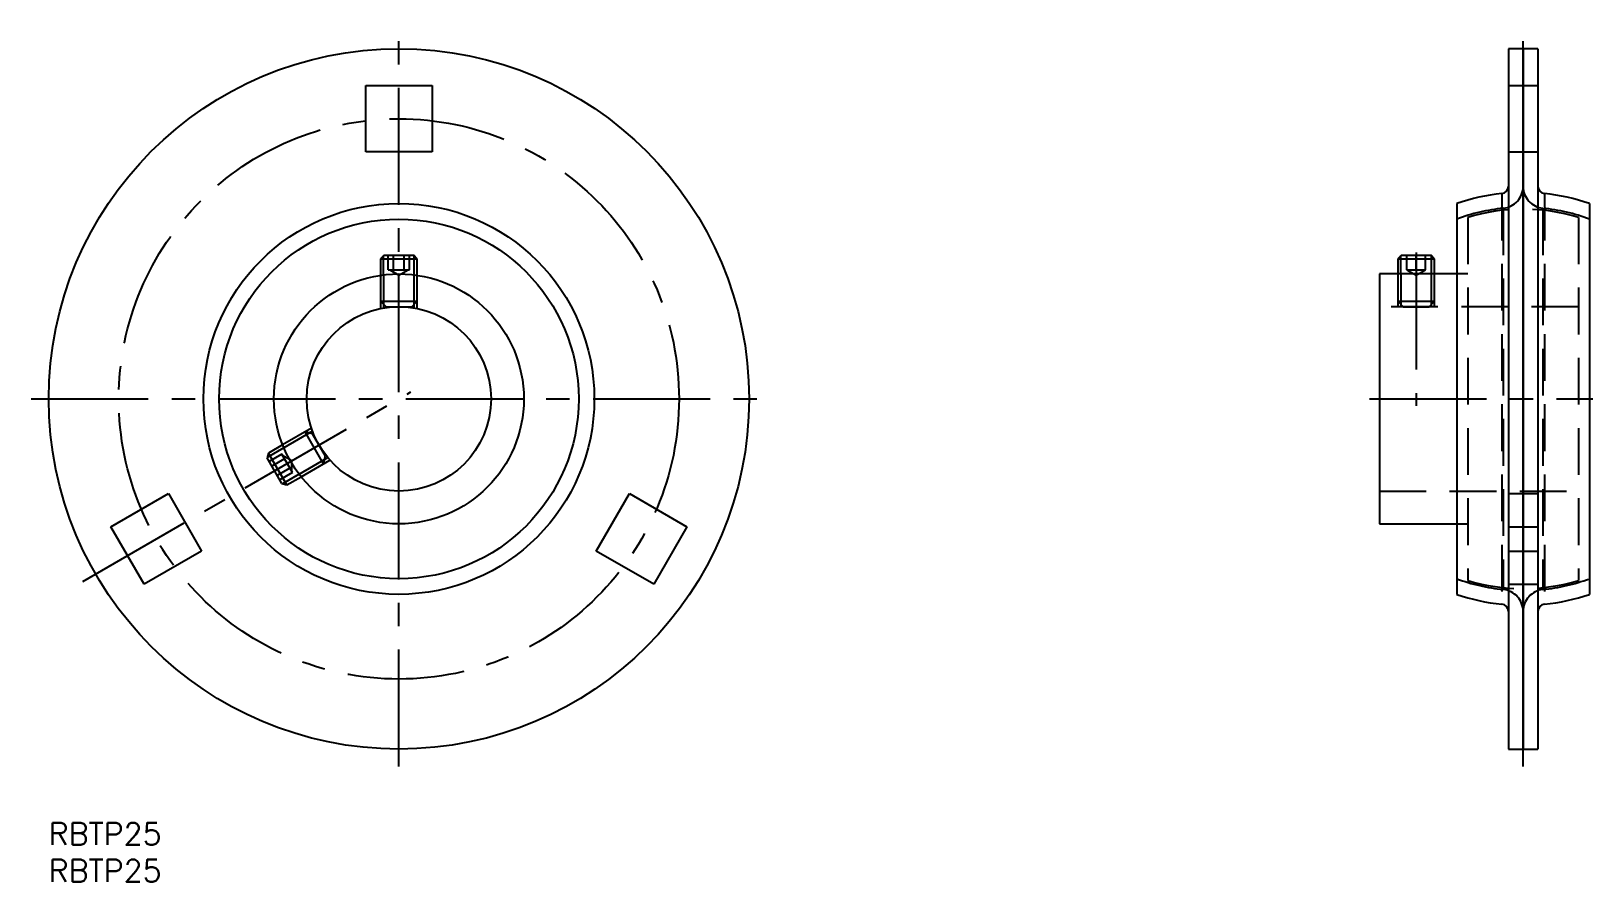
# Model space of a CAD drawing. Extents: x -2 to 209, y -8 to 107.
import ezdxf

# ---------------------------------------------------------------- set-up
doc = ezdxf.new("R2010")
doc.units = 0
doc.header["$LTSCALE"] = 0.5
doc.linetypes.add('CENTER', pattern=[50.8, 31.75, -6.35, 6.35, -6.35])
doc.linetypes.add('DASHED', pattern=[19.05, 12.7, -6.35])
for name, color, linetype in [('MSM_CENTER', 1, 'CENTER'), ('MSM_CONTINUOUS', 7, 'CONTINUOUS'), ('MSM_DASHED', 4, 'DASHED'), ('MSM_NARROW', 5, 'CONTINUOUS'), ('MSM_PART_NUMBER', 7, 'CONTINUOUS')]:
    doc.layers.add(name, color=color, linetype=linetype)
doc.styles.get("Standard").update_dxf_attribs({"font": 'txt.shx', "height": 3, "bigfont": 'bigfont.shx'})

msp = doc.modelspace()

# ---------------------------------------------------------------- linework, layer by layer
at = {"layer": 'MSM_CENTER'}
for p, q in [((47.5, 7.62), (47.5, 107.38)), ((200, 7.62), (200, 107.38)), ((185.5, 77.35), (185.5, 56.57)), ((-2.37, 57.5), (97.38, 57.5)), ((4.63, 32.75), (49.14, 58.44)), ((179.15, 57.5), (209.45, 57.5))]:
    msp.add_line(p, q, dxfattribs=at)
msp.add_circle((47.5, 57.5), 38, dxfattribs=at)
at = {"layer": 'MSM_CONTINUOUS'}
for p, q in [((199.98, 105), (198, 105)), ((198, 105), (198, 10)), ((200, 104.98), (199.98, 105)), ((199.98, 105), (199.98, 10)), ((200.02, 105), (200, 104.98)), ((200, 104.98), (200, 10.02)), ((202, 105), (200.02, 105)), ((200.02, 105), (200.02, 10)), ((202, 105), (202, 10)), ((43, 91), (43, 100)), ((43, 100), (52, 100)), ((52, 100), (52, 91)), ((52, 91), (43, 91)), ((191, 84.01), (191, 30.99)), ((209, 84.01), (209, 30.99)), ((45.49, 77), (45, 76.51)), ((45, 76.51), (45, 74.26)), ((45, 76.51), (50, 76.51)), ((45.49, 77), (49.51, 77)), ((50, 76.51), (49.51, 77)), ((50, 74.26), (50, 76.51)), ((183.49, 77), (183, 76.51)), ((183, 76.51), (183, 74.45)), ((183, 76.51), (188, 76.51)), ((183.49, 77), (187.51, 77)), ((188, 76.51), (187.51, 77)), ((188, 74.45), (188, 76.51)), ((191, 74.45), (180.5, 74.45)), ((180.5, 74.45), (180.5, 40.55)), ((31.73, 51.28), (29.79, 50.16)), ((29.79, 50.16), (29.61, 49.49)), ((31.62, 46.01), (29.61, 49.49)), ((32.29, 45.83), (29.79, 50.16)), ((32.29, 45.83), (34.23, 46.95)), ((8.44, 40.15), (16.24, 44.65)), ((16.24, 44.65), (20.74, 36.85)), ((31.62, 46.01), (32.29, 45.83)), ((74.26, 36.85), (78.76, 44.65)), ((78.76, 44.65), (86.56, 40.15)), ((180.5, 40.55), (191, 40.55)), ((12.94, 32.35), (8.44, 40.15)), ((86.56, 40.15), (82.06, 32.35)), ((20.74, 36.85), (12.94, 32.35)), ((82.06, 32.35), (74.26, 36.85)), ((198, 10), (199.98, 10)), ((199.98, 10), (200, 10.02)), ((200, 10.02), (200.02, 10)), ((200.02, 10), (202, 10))]:
    msp.add_line(p, q, dxfattribs=at)
for radius in [47.5, 26.51, 24.39, 16.95, 12.5]:
    msp.add_circle((47.5, 57.5), radius, dxfattribs=at)
for centre, radius, start, end in [((200, 57.5), 28, 95.9378, 108.7493), ((197, 86.34), 1, 275.9378, 0), ((203, 86.34), 1, 180, 264.0622), ((200, 57.5), 28, 71.2507, 84.0622), ((200, 57.5), 28, 251.2507, 264.0622), ((200, 57.5), 28, 275.9378, 288.7493), ((197, 28.66), 1, 0, 84.0622), ((203, 28.66), 1, 95.9378, 180)]:
    msp.add_arc(centre, radius, start, end, dxfattribs=at)
at = {"layer": 'MSM_DASHED'}
for p, q in [((198, 100), (202, 100)), ((198, 91), (202, 91)), ((197.1, 85.35), (197.1, 29.65)), ((202.9, 85.35), (202.9, 29.65)), ((197.31, 83.36), (197.31, 31.64)), ((202.69, 83.36), (202.69, 31.64)), ((192.5, 82.12), (192.5, 32.88)), ((207.5, 82.12), (207.5, 32.88)), ((46.06, 75), (46.06, 77)), ((46.78, 75), (46.78, 77)), ((48.22, 75), (48.22, 77)), ((48.94, 75), (48.94, 77)), ((184.25, 75), (184.25, 77)), ((185.5, 75), (185.5, 77)), ((186.75, 75), (186.75, 77)), ((45, 74.26), (45, 69.75)), ((45.43, 74.32), (45.43, 69.83)), ((46.06, 75), (48.94, 75)), ((46.25, 75), (47.5, 74.28)), ((47.5, 74.28), (48.75, 75)), ((49.57, 69.83), (49.57, 74.32)), ((50, 69.75), (50, 74.26)), ((183, 74.45), (183, 70)), ((183.43, 74.45), (183.43, 70)), ((184.25, 75), (186.75, 75)), ((184.25, 75), (185.5, 74.28)), ((185.5, 74.28), (186.75, 75)), ((187.57, 70), (187.57, 74.45)), ((188, 70), (188, 74.45)), ((192.5, 74.45), (191, 74.45)), ((45, 70.75), (50, 70.75)), ((45, 70.75), (45.75, 70)), ((45.75, 70), (49.25, 70)), ((49.25, 70), (50, 70.75)), ((207.5, 70), (180.5, 70)), ((183, 70.75), (188, 70.75)), ((183, 70.75), (183.75, 70)), ((183.75, 70), (187.25, 70)), ((187.25, 70), (188, 70.75)), ((35.64, 53.54), (31.73, 51.28)), ((35.79, 53.13), (31.9, 50.88)), ((37.28, 48.71), (34.78, 53.04)), ((35.8, 52.77), (34.78, 53.04)), ((37.55, 49.73), (35.8, 52.77)), ((31.62, 50), (29.89, 49)), ((31.98, 49.38), (30.25, 48.38)), ((33.07, 47.5), (31.62, 50)), ((32.97, 49.11), (31.72, 49.83)), ((32.97, 47.67), (32.97, 49.11)), ((33.96, 47.3), (37.86, 49.55)), ((34.23, 46.95), (38.14, 49.21)), ((37.28, 48.71), (37.55, 49.73)), ((32.71, 48.12), (30.97, 47.12)), ((33.07, 47.5), (31.33, 46.5)), ((180.5, 45), (207.5, 45)), ((198, 44.65), (202, 44.65)), ((191, 40.55), (192.5, 40.55)), ((198, 40.15), (202, 40.15)), ((198, 36.85), (202, 36.85)), ((198, 32.35), (202, 32.35))]:
    msp.add_line(p, q, dxfattribs=at)
for centre, radius, start, end in [((197, 86.34), 3, 275.9378, 0), ((203, 86.34), 3, 180, 264.0622), ((200, 57.5), 26, 95.9378, 110.2522), ((200, 57.5), 25.74, 73.0597, 106.9403), ((200, 57.5), 26, 69.7478, 84.0622), ((200, 57.5), 26, 249.7478, 264.0622), ((200, 57.5), 25.74, 253.0597, 286.9403), ((200, 57.5), 26, 275.9378, 290.2522), ((197, 28.66), 3, 0, 84.0622), ((203, 28.66), 3, 95.9378, 180)]:
    msp.add_arc(centre, radius, start, end, dxfattribs=at)
at = {"layer": 'MSM_NARROW'}
for p, q in [((45.43, 74.32), (45.43, 76.94)), ((49.57, 74.32), (49.57, 76.94)), ((183.43, 74.45), (183.43, 76.94)), ((187.57, 74.45), (187.57, 76.94)), ((31.9, 50.88), (29.63, 49.57)), ((33.96, 47.3), (31.7, 45.99))]:
    msp.add_line(p, q, dxfattribs=at)

# ---------------------------------------------------------------- texts
at = {"layer": 'MSM_PART_NUMBER'}
for p in [(0, -3), (0, -8)]:
    msp.add_text('RBTP25', height=3, dxfattribs=at).set_placement(p)

doc.saveas('drawing.dxf')
